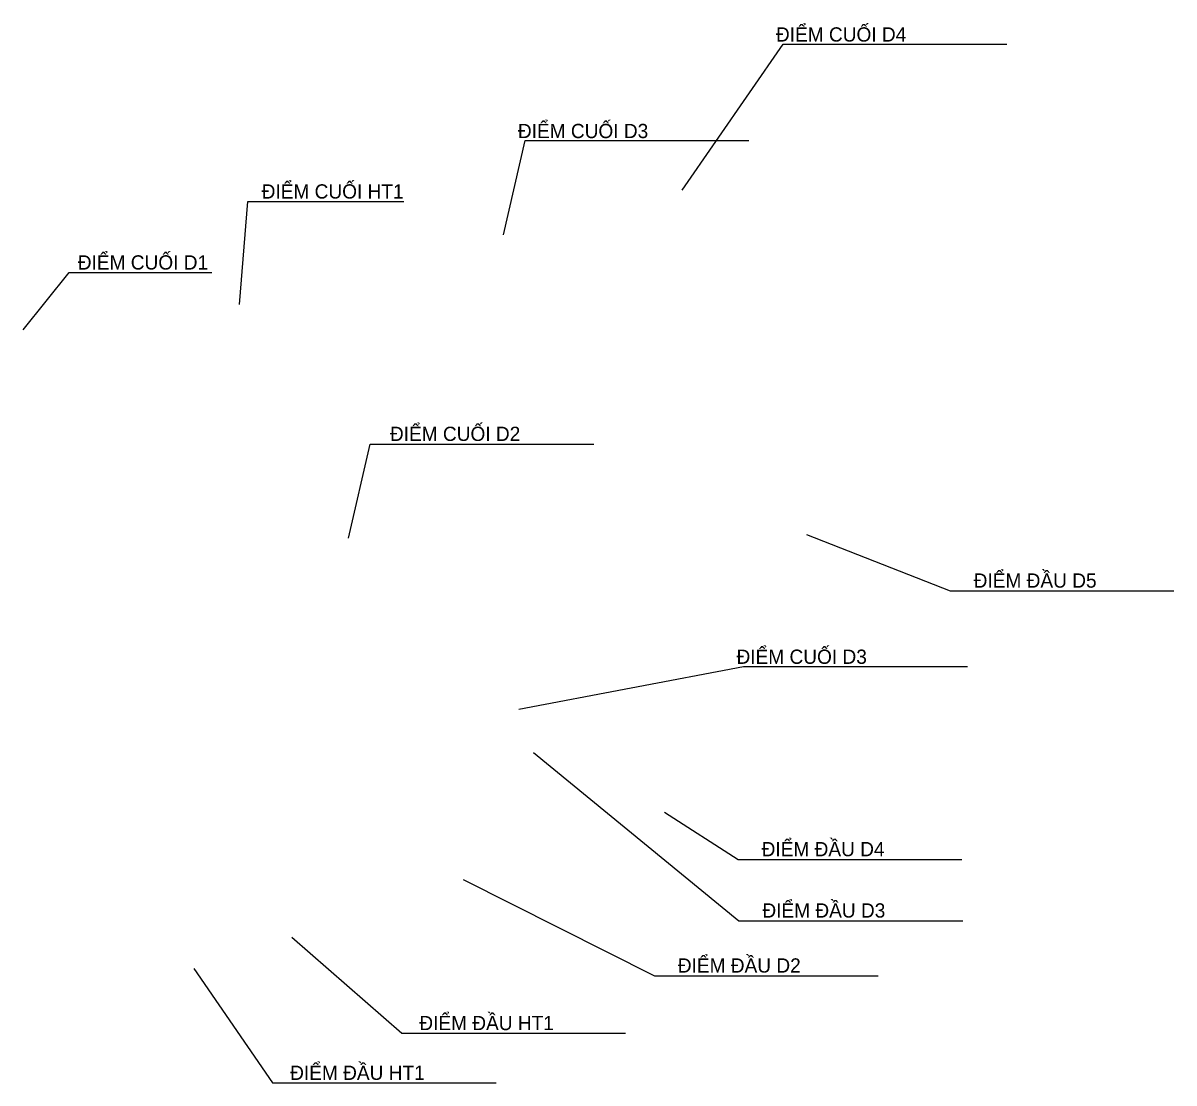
# Model space of a CAD drawing. Header units: millimetres. Extents: x 563079 to 571925, y 2063830 to 2067381.
# Drawn here: x 563079 to 563886, y 2065802 to 2066545 of the extents above; entities that cross this region are included whole.
import ezdxf
from ezdxf.enums import TextEntityAlignment as Align

# ---------------------------------------------------------------- set-up
doc = ezdxf.new("R2010")
doc.units = ezdxf.units.MM
doc.header["$MEASUREMENT"] = 0
doc.layers.add('caodotimduong', color=5, linetype='Continuous', lineweight=15)
doc.layers.add('ViaHeS', color=32, linetype='Continuous')
doc.styles.get("Standard").update_dxf_attribs({"font": 'arial.ttf'})
doc.styles.add('STYLE3', font='', dxfattribs={"width": 0.8, "height": 2.2})
doc.styles.get('STYLE3').set_extended_font_data('.VnAvantH')
doc.dimstyles.get("Standard").update_dxf_attribs({"dimtxt": 0.18, "dimasz": 0.18, "dimexe": 0.18, "dimexo": 0.0625, "dimgap": 0.09, "dimtad": 0, "dimtih": 1, "dimtoh": 1, "dimdec": 4, "dimzin": 0, "dimdsep": 46, "dimtxsty": 'Standard', "dimcen": 0.09, "dimadec": 0, "dimazin": 0, "dimtfac": 1, "dimtdec": 4, "dimtofl": 0, "dimtmove": 0, "dimatfit": 3, "dimfxl": 1, "dimtolj": 1, "dimtzin": 0, "dimarcsym": 0})

msp = doc.modelspace()

# ---------------------------------------------------------------- texts
at = {"layer": 'caodotimduong', "color": 7, "ltscale": 75, "style": 'STYLE3'}
for s, p in [('§iÓm cuèi D4', (563652.46271, 2066532.42755)), ('§iÓm cuèi D3', (563471.53821, 2066464.71293)), ('§iÓm cuèi HT1', (563295.94674, 2066422.31956)), ('§iÓm cuèi D1', (563162.95661, 2066372.51985)), ('§iÓm cuèi D2', (563381.81799, 2066252.29269)), ('§iÓm ®Çu D5', (563788.48197, 2066149.39479)), ('§iÓm cuèi D3', (563624.8091, 2066095.95467)), ('§iÓm ®Çu D4', (563639.8186, 2065960.99646)), ('§iÓm ®Çu D3', (563640.36093, 2065917.9817)), ('§iÓm ®Çu D2', (563581.06082, 2065879.39014)), ('§iÓm ®Çu HT1', (563403.89274, 2065839.02612)), ('§iÓm ®Çu HT1', (563313.33918, 2065804.12703))]:
    msp.add_text(s, height=10, rotation=359.99997988, dxfattribs=at).set_placement(p, align=Align.CENTER)

# ---------------------------------------------------------------- leaders
at = {"layer": 'ViaHeS'}
for points in [[(563540.95982, 2066428.11429), (563611.75382, 2066530.686), (563768.64517, 2066530.686)], [(563415.69307, 2066396.94854), (563430.82932, 2066462.97137), (563587.72067, 2066462.97137)], [(563230.68488, 2066348.01719), (563236.41468, 2066420.16021), (563345.87157, 2066420.16021)], [(563078.86632, 2066330.19368), (563111.1398, 2066370.3605), (563211.33825, 2066370.3605)], [(563307.14967, 2066184.11051), (563322.28592, 2066250.13334), (563479.17728, 2066250.13334)], [(563628.23943, 2066186.7292), (563728.94991, 2066147.23544), (563885.84126, 2066147.23544)], [(563426.51388, 2066064.17645), (563584.10021, 2066094.21311), (563740.99156, 2066094.21311)], [(563436.66898, 2066033.89135), (563580.82886, 2065915.82235), (563737.72022, 2065915.82235)], [(563528.66147, 2065991.97629), (563580.28653, 2065958.8371), (563737.17789, 2065958.8371)], [(563387.52566, 2065944.60869), (563521.52875, 2065877.23078), (563678.4201, 2065877.23078)], [(563267.30473, 2065904.26263), (563344.36068, 2065836.86677), (563501.25203, 2065836.86677)], [(563198.65247, 2065882.25645), (563253.80711, 2065801.96768), (563410.69846, 2065801.96768)]]:
    msp.add_leader(points, dimstyle='Standard', override={"dimgap": 0.09, "dimtad": 0}, dxfattribs=at)

doc.saveas('drawing.dxf')
